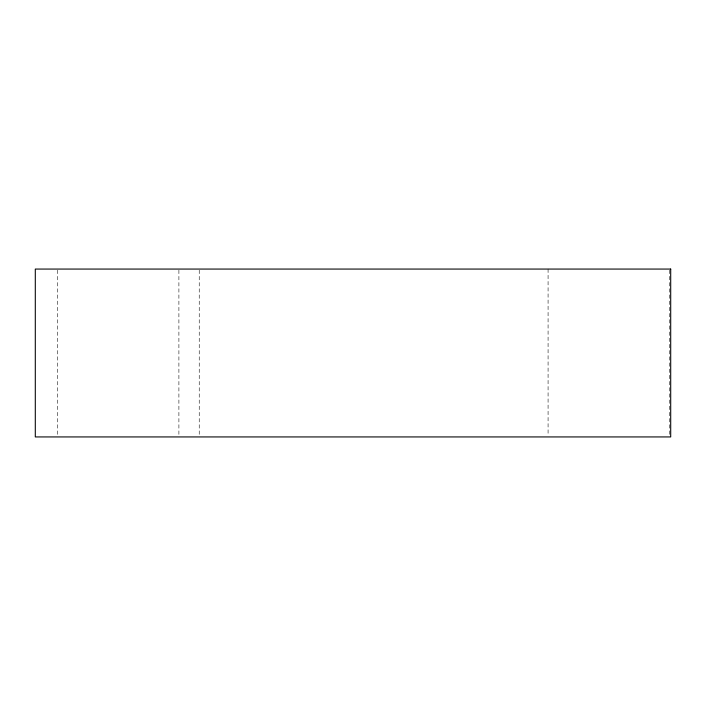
<?xml version="1.0" encoding="UTF-8"?>
<svg xmlns="http://www.w3.org/2000/svg" width="706" height="706" viewBox="0 0 706 706"><rect width="100%" height="100%" fill="white"/><g stroke="black" fill="none" stroke-linecap="round" stroke-linejoin="round"><path stroke-width="0.53" stroke-dasharray="3.53 2.65" d="M669.385 270.16L669.385 435.84M548.077 269.065L548.077 435.84M199.233 270.16L199.233 435.84M178.9 270.16L178.9 435.84M57.592 270.16L57.592 435.84"/><path stroke-width="1.06" d="M670.7 269.065L35.3 269.065L35.3 436.935L670.7 436.935L670.7 269.065"/></g></svg>
